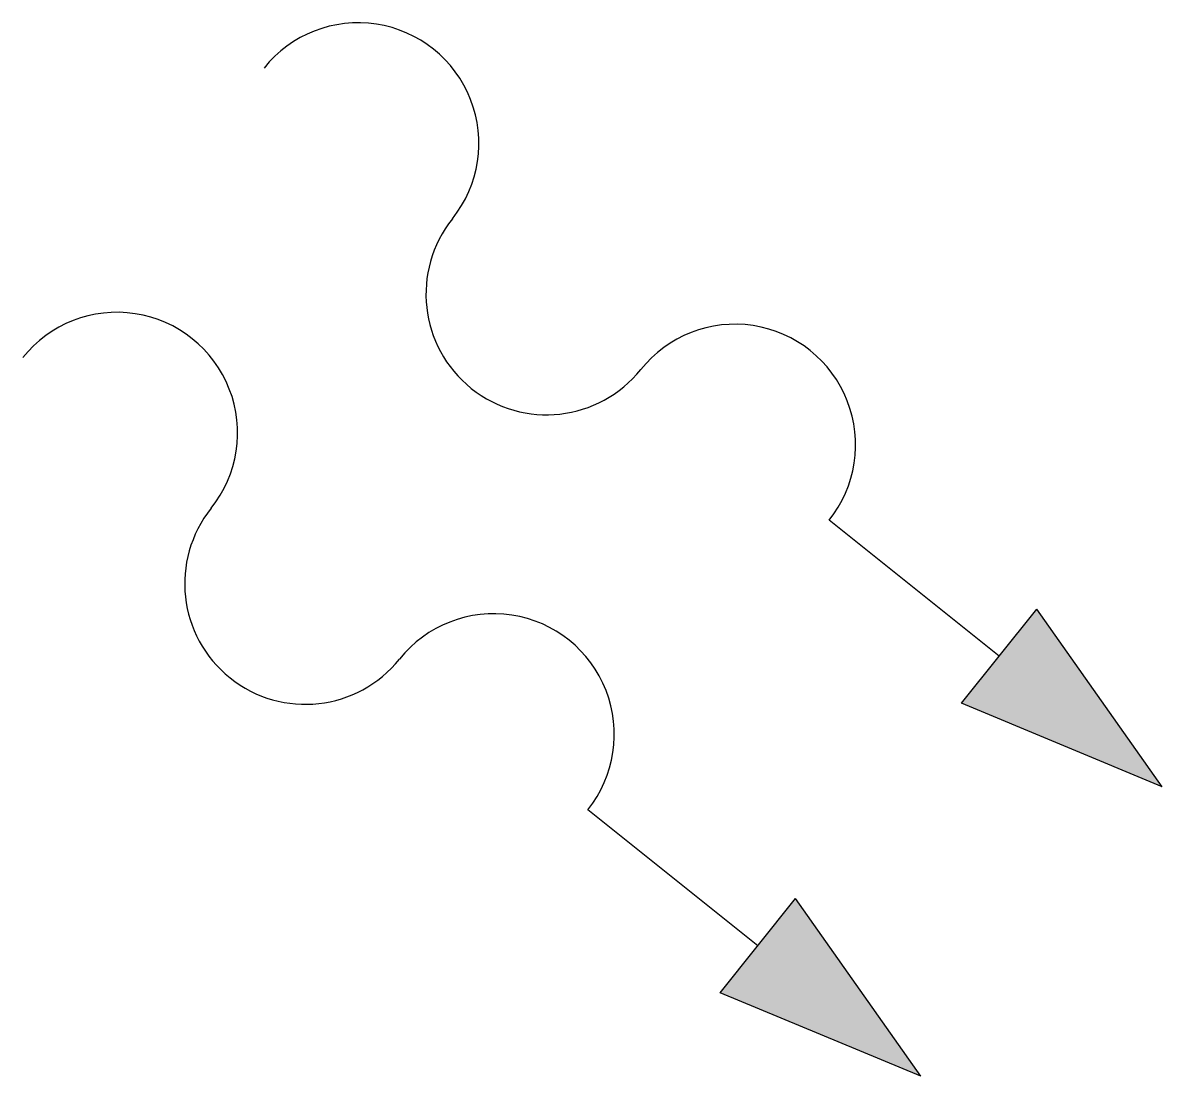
# Model space of a CAD drawing. Extents: x -1584.63 to -1579.91, y -882.57 to -878.21.
import ezdxf

# ---------------------------------------------------------------- set-up
doc = ezdxf.new("R2010")
doc.units = 0
doc.header["$LTSCALE"] = 0.3
doc.layers.add('SYMB_FIL', color=3, linetype='CONTINUOUS')

msp = doc.modelspace()

# ---------------------------------------------------------------- hatches: boundary and pattern name
at = {"layer": 'SYMB_FIL'}
for points in [[(-1580.7432, -881.026), (-1579.9108, -881.3718), (-1580.4309, -880.6356)], [(-1581.7432, -882.226), (-1580.9108, -882.5718), (-1581.4309, -881.8356)]]:
    msp.add_hatch(color=256, dxfattribs=at).paths.add_polyline_path(points)

# ---------------------------------------------------------------- linework, layer by layer
for p, q in [((-1580.5871, -880.8308), (-1581.2913, -880.2674)), ((-1580.7432, -881.026), (-1580.4309, -880.6356)), ((-1579.9108, -881.3718), (-1580.4309, -880.6356)), ((-1579.9108, -881.3718), (-1580.7432, -881.026)), ((-1581.5871, -882.0308), (-1582.2913, -881.4674)), ((-1581.7432, -882.226), (-1581.4309, -881.8356)), ((-1580.9108, -882.5718), (-1581.4309, -881.8356)), ((-1580.9108, -882.5718), (-1581.7432, -882.226))]:
    msp.add_line(p, q, dxfattribs=at)
for centre, start, end in [((-1583.2435, -878.7056), 321.3402, 141.3402), ((-1582.4626, -879.3303), 141.3402, 321.3402), ((-1584.2435, -879.9056), 321.3402, 141.3402), ((-1581.6818, -879.955), 321.3402, 141.3402), ((-1583.4626, -880.5303), 141.3402, 321.3402), ((-1582.6818, -881.155), 321.3402, 141.3402)]:
    msp.add_arc(centre, 0.5, start, end, dxfattribs=at)

doc.saveas('drawing.dxf')
